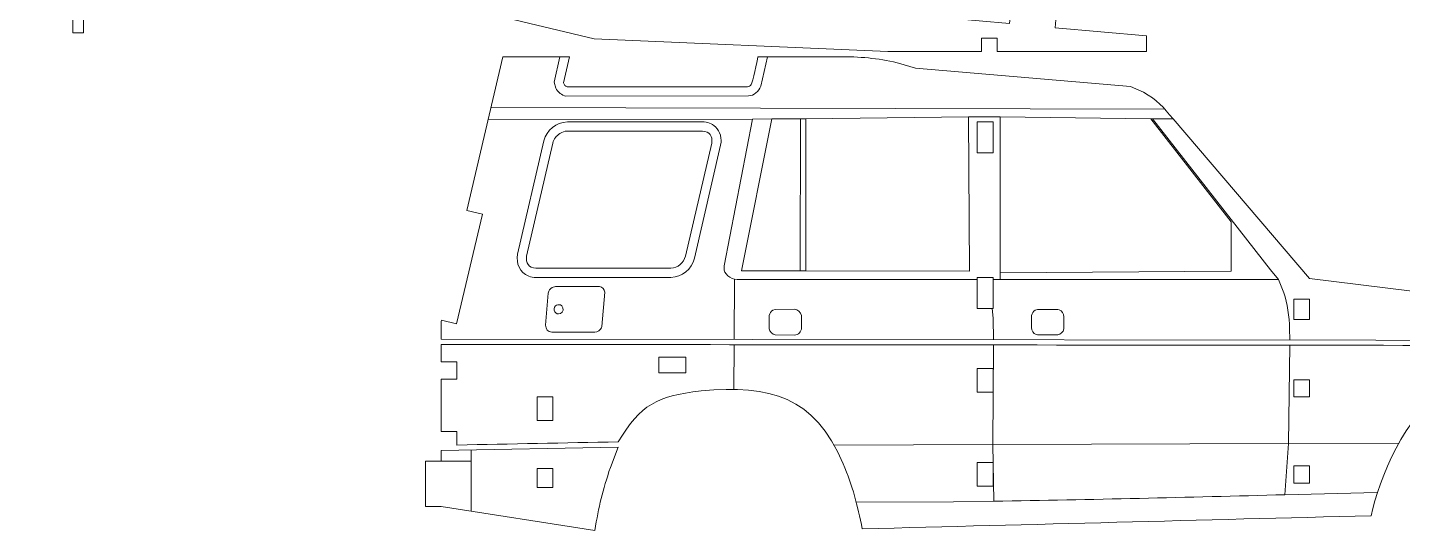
# Model space of a CAD drawing. Header units: millimetres. Extents: x -218 to 218, y -305 to 305.
# Drawn here: x -200 to 62.1, y 18.7 to 114.4 of the extents above; entities that cross this region are included whole.
import ezdxf

# ---------------------------------------------------------------- set-up
doc = ezdxf.new("R2010")
doc.units = ezdxf.units.MM
doc.header["$MEASUREMENT"] = 0
doc.layers.add('Camada 1', color=7, linetype='Continuous')

msp = doc.modelspace()

# ---------------------------------------------------------------- linework, layer by layer
at = {"layer": 'Camada 1', "lineweight": 9}
for points, knots in [([(-189.3158, 210.1731), (-189.3158, 210.1731), (-189.33, 197.2095), (-189.33, 197.2095), (-189.33, 197.2095), (-189.33, 197.2095), (-191.3314, 197.2084), (-191.3314, 197.2084), (-191.3314, 197.2084), (-191.3314, 197.2084), (-191.3314, 126.347), (-191.3314, 126.347), (-191.3314, 126.347), (-191.3314, 126.347), (-189.33, 126.3465), (-189.33, 126.3465), (-189.33, 126.3465), (-189.33, 126.3465), (-189.3158, 113.3828), (-189.3158, 113.3828), (-189.3158, 113.3828), (-189.3158, 113.3828), (-191.3228, 113.3828), (-191.3228, 113.3828), (-191.3228, 113.3828), (-191.3228, 113.3828), (-191.3226, 116.3829), (-191.3226, 116.3829), (-191.3226, 116.3829), (-191.3226, 116.3829), (-199.9695, 116.3828), (-199.9695, 116.3828), (-199.9695, 116.3828), (-199.9695, 116.3828), (-199.9695, 117.8828), (-199.9695, 117.8828), (-199.9695, 117.8828), (-199.9695, 117.8828), (-199.8127, 121.6339), (-199.8127, 121.6339), (-199.8127, 121.6339), (-199.8127, 121.6339), (-198.1387, 122.8396), (-198.1387, 122.8396), (-198.1387, 122.8396), (-198.1387, 122.8396), (-198.1387, 200.7163), (-198.1387, 200.7163), (-198.1387, 200.7163), (-198.1387, 200.7163), (-199.8127, 201.922), (-199.8127, 201.922), (-199.8127, 201.922), (-199.8127, 201.922), (-199.9695, 205.673), (-199.9695, 205.673), (-199.9695, 205.673), (-199.9695, 205.673), (-199.9695, 207.173), (-199.9695, 207.173), (-199.9695, 207.173), (-199.9695, 207.173), (-191.3226, 207.1732), (-191.3226, 207.1732), (-191.3226, 207.1732), (-191.3226, 207.1732), (-191.3228, 210.1732), (-191.3228, 210.1732), (-191.3228, 210.1732), (-191.3228, 210.1732), (-189.3158, 210.1731), (-189.3158, 210.1731)], [0, 0, 0, 0, 0.05263158, 0.05263158, 0.05263158, 0.05263158, 0.10526316, 0.10526316, 0.10526316, 0.10526316, 0.15789474, 0.15789474, 0.15789474, 0.15789474, 0.21052632, 0.21052632, 0.21052632, 0.21052632, 0.26315789, 0.26315789, 0.26315789, 0.26315789, 0.31578947, 0.31578947, 0.31578947, 0.31578947, 0.36842105, 0.36842105, 0.36842105, 0.36842105, 0.42105263, 0.42105263, 0.42105263, 0.42105263, 0.47368421, 0.47368421, 0.47368421, 0.47368421, 0.52631579, 0.52631579, 0.52631579, 0.52631579, 0.57894737, 0.57894737, 0.57894737, 0.57894737, 0.63157895, 0.63157895, 0.63157895, 0.63157895, 0.68421053, 0.68421053, 0.68421053, 0.68421053, 0.73684211, 0.73684211, 0.73684211, 0.73684211, 0.78947368, 0.78947368, 0.78947368, 0.78947368, 0.84210526, 0.84210526, 0.84210526, 0.84210526, 0.89473684, 0.89473684, 0.89473684, 0.89473684, 1, 1, 1, 1]), ([(-107.0126, 118.9728), (-107.0126, 118.9728), (-109.1031, 119.4673), (-109.1031, 119.4673), (-109.1031, 119.4673), (-109.1031, 119.4673), (-109.8007, 116.5184), (-109.8007, 116.5184), (-109.8007, 116.5184), (-109.8007, 116.5184), (-91.9592, 112.2974), (-91.9592, 112.2974), (-91.9592, 112.2974), (-91.9592, 112.2974), (-35.9911, 109.8467), (-35.9911, 109.8467), (-35.9911, 109.8467), (-35.9911, 109.8467), (-18.1285, 109.8467), (-18.1285, 109.8467), (-18.1285, 109.8467), (-18.1285, 109.8467), (-18.1285, 112.3763), (-18.1285, 112.3763), (-18.1285, 112.3763), (-18.1285, 112.3763), (-15.1285, 112.3763), (-15.1285, 112.3763), (-15.1285, 112.3763), (-15.1285, 112.3763), (-15.1285, 109.8467), (-15.1285, 109.8467), (-15.1285, 109.8467), (-15.1285, 109.8467), (13.3242, 109.8467), (13.3242, 109.8467), (13.3242, 109.8467), (13.3242, 109.8467), (13.3242, 112.8469), (13.3242, 112.8469), (13.3242, 112.8469), (13.3242, 112.8469), (-4.0696, 114.3933), (-4.0696, 114.3933), (-4.0696, 114.3933), (-4.0696, 114.3933), (-3.8039, 117.3815), (-3.8039, 117.3815), (-3.8039, 117.3815), (-3.8039, 117.3815), (-12.5008, 118.1547), (-12.5008, 118.1547), (-12.5008, 118.1547), (-12.5008, 118.1547), (-12.7664, 115.1664), (-12.7664, 115.1664), (-12.7664, 115.1664), (-12.7664, 115.1664), (-30.1602, 116.7128), (-30.1602, 116.7128), (-30.1602, 116.7128), (-30.1602, 116.7128), (-30.4155, 116.741), (-30.4155, 116.741), (-30.4155, 116.741), (-30.4155, 116.741), (-34.6418, 117.4829), (-34.6418, 117.4829), (-34.6418, 117.4829), (-34.6418, 117.4829), (-34.1215, 120.447), (-34.1215, 120.447), (-34.1215, 120.447), (-34.1215, 120.447), (-38.3478, 121.1888), (-38.3478, 121.1888), (-38.3478, 121.1888), (-38.3478, 121.1888), (-38.8682, 118.2247), (-38.8682, 118.2247), (-38.8682, 118.2247), (-38.8682, 118.2247), (-43.0944, 118.9664), (-43.0944, 118.9664), (-43.0944, 118.9664), (-43.0944, 118.9664), (-70.4879, 118.9692), (-70.4879, 118.9692), (-70.4879, 118.9692), (-70.4879, 118.9692), (-70.4876, 121.9692), (-70.4876, 121.9692), (-70.4876, 121.9692), (-70.4876, 121.9692), (-79.6188, 121.9702), (-79.6188, 121.9702), (-79.6188, 121.9702), (-79.6188, 121.9702), (-79.6192, 118.9701), (-79.6192, 118.9701), (-79.6192, 118.9701), (-79.6192, 118.9701), (-107.0126, 118.9728), (-107.0126, 118.9728)], [0, 0, 0, 0, 0.03703704, 0.03703704, 0.03703704, 0.03703704, 0.07407407, 0.07407407, 0.07407407, 0.07407407, 0.11111111, 0.11111111, 0.11111111, 0.11111111, 0.14814815, 0.14814815, 0.14814815, 0.14814815, 0.18518519, 0.18518519, 0.18518519, 0.18518519, 0.22222222, 0.22222222, 0.22222222, 0.22222222, 0.25925926, 0.25925926, 0.25925926, 0.25925926, 0.2962963, 0.2962963, 0.2962963, 0.2962963, 0.33333333, 0.33333333, 0.33333333, 0.33333333, 0.37037037, 0.37037037, 0.37037037, 0.37037037, 0.40740741, 0.40740741, 0.40740741, 0.40740741, 0.44444444, 0.44444444, 0.44444444, 0.44444444, 0.48148148, 0.48148148, 0.48148148, 0.48148148, 0.51851852, 0.51851852, 0.51851852, 0.51851852, 0.55555556, 0.55555556, 0.55555556, 0.55555556, 0.59259259, 0.59259259, 0.59259259, 0.59259259, 0.62962963, 0.62962963, 0.62962963, 0.62962963, 0.66666667, 0.66666667, 0.66666667, 0.66666667, 0.7037037, 0.7037037, 0.7037037, 0.7037037, 0.74074074, 0.74074074, 0.74074074, 0.74074074, 0.77777778, 0.77777778, 0.77777778, 0.77777778, 0.81481481, 0.81481481, 0.81481481, 0.81481481, 0.85185185, 0.85185185, 0.85185185, 0.85185185, 0.88888889, 0.88888889, 0.88888889, 0.88888889, 0.92592593, 0.92592593, 0.92592593, 0.92592593, 1, 1, 1, 1]), ([(-97.7789, 103.9185), (-97.7789, 103.9185), (-96.6664, 108.8467), (-96.6664, 108.8467), (-96.6664, 108.8467), (-96.6664, 108.8467), (-109.3573, 108.8467), (-109.3573, 108.8467), (-109.3573, 108.8467), (-109.3573, 108.8467), (-116.2498, 79.5685), (-116.2498, 79.5685), (-116.2498, 79.5685), (-116.2498, 79.5685), (-113.2617, 78.865), (-113.2617, 78.865), (-113.2617, 78.865), (-113.2617, 78.865), (-118.1685, 58.0157), (-118.1685, 58.0157), (-118.1685, 58.0157), (-118.1685, 58.0157), (-121.0624, 58.6969), (-121.0624, 58.6969), (-121.0624, 58.6969), (-121.1706, 58.237), (-121.108, 55.7514), (-121.108, 55.0912), (-121.108, 55.0912), (-121.108, 55.0912), (116.4741, 54.8519), (116.4741, 54.8519), (116.4741, 54.8519), (116.5754, 55.9661), (116.4489, 56.7971), (116.0199, 57.8305), (116.0199, 57.8305), (116.0199, 57.8305), (44.3803, 66.6141), (44.3803, 66.6141), (44.3803, 66.6141), (44.3803, 66.6141), (18.4189, 97.0192), (18.4189, 97.0192), (18.4189, 97.0192), (16.5092, 99.2558), (15.3648, 100.6695), (12.7218, 102.1059), (12.7218, 102.1059), (12.7218, 102.1059), (10.3055, 103.1652), (10.3055, 103.1652), (10.3055, 103.1652), (10.3055, 103.1652), (-30.7068, 106.6923), (-30.7068, 106.6923), (-30.7068, 106.6923), (-30.7068, 106.6923), (-32.845, 107.3466), (-32.845, 107.3466), (-32.845, 107.3466), (-36.5172, 108.3627), (-40.0858, 108.8211), (-43.8914, 108.8467), (-43.8914, 108.8467), (-43.8914, 108.8467), (-60.7321, 108.8467), (-60.7321, 108.8467), (-60.7321, 108.8467), (-60.9033, 108.1027), (-61.7903, 103.9286), (-62.0033, 103.5715), (-62.0033, 103.5715), (-62.164, 103.3022), (-62.436, 103.1716), (-62.7426, 103.148), (-62.7426, 103.148), (-62.7426, 103.148), (-97.0848, 103.1406), (-97.0848, 103.1406), (-97.0848, 103.1406), (-97.435, 103.1998), (-97.7071, 103.5205), (-97.7789, 103.9185)], [0, 0, 0, 0, 0.04545455, 0.04545455, 0.04545455, 0.04545455, 0.09090909, 0.09090909, 0.09090909, 0.09090909, 0.13636364, 0.13636364, 0.13636364, 0.13636364, 0.18181818, 0.18181818, 0.18181818, 0.18181818, 0.22727273, 0.22727273, 0.22727273, 0.22727273, 0.27272727, 0.27272727, 0.27272727, 0.27272727, 0.31818182, 0.31818182, 0.31818182, 0.31818182, 0.36363636, 0.36363636, 0.36363636, 0.36363636, 0.40909091, 0.40909091, 0.40909091, 0.40909091, 0.45454545, 0.45454545, 0.45454545, 0.45454545, 0.5, 0.5, 0.5, 0.5, 0.54545455, 0.54545455, 0.54545455, 0.54545455, 0.59090909, 0.59090909, 0.59090909, 0.59090909, 0.63636364, 0.63636364, 0.63636364, 0.63636364, 0.68181818, 0.68181818, 0.68181818, 0.68181818, 0.72727273, 0.72727273, 0.72727273, 0.72727273, 0.77272727, 0.77272727, 0.77272727, 0.77272727, 0.81818182, 0.81818182, 0.81818182, 0.81818182, 0.86363636, 0.86363636, 0.86363636, 0.86363636, 0.90909091, 0.90909091, 0.90909091, 0.90909091, 1, 1, 1, 1]), ([(-52.6389, 97.0693), (-52.6389, 97.0693), (-58.067, 97.0117), (-58.067, 97.0117), (-58.067, 97.0117), (-58.067, 97.0117), (-63.8725, 68.0962), (-63.8725, 68.0962), (-63.8725, 68.0962), (-63.8725, 68.0962), (-52.6819, 68.0793), (-52.6819, 68.0793), (-52.6819, 68.0793), (-52.6819, 68.0793), (-52.6389, 97.0693), (-52.6389, 97.0693)], [0, 0, 0, 0, 0.2, 0.2, 0.2, 0.2, 0.4, 0.4, 0.4, 0.4, 0.6, 0.6, 0.6, 0.6, 1, 1, 1, 1]), ([(-51.5818, 97.0676), (-51.5818, 97.0676), (-51.6246, 68.0777), (-51.6246, 68.0777), (-51.6246, 68.0777), (-51.6246, 68.0777), (-20.3858, 68.0309), (-20.3858, 68.0309), (-20.3858, 68.0309), (-20.3858, 68.0309), (-20.6266, 97.4098), (-20.6266, 97.4098), (-20.6266, 97.4098), (-20.6266, 97.4098), (-51.5818, 97.0676), (-51.5818, 97.0676)], [0, 0, 0, 0, 0.2, 0.2, 0.2, 0.2, 0.4, 0.4, 0.4, 0.4, 0.6, 0.6, 0.6, 0.6, 1, 1, 1, 1]), ([(29.4947, 68.0113), (29.4947, 68.0113), (29.492, 77.4296), (29.492, 77.4296), (29.492, 77.4296), (29.492, 77.4296), (14.1784, 97.0322), (14.1784, 97.0322), (14.1784, 97.0322), (14.1784, 97.0322), (-14.5788, 97.4448), (-14.5788, 97.4448), (-14.5788, 97.4448), (-14.5788, 97.4448), (-14.5719, 67.7226), (-14.5719, 67.7226), (-14.5719, 67.7226), (-14.5719, 67.7226), (29.4947, 68.0113), (29.4947, 68.0113)], [0, 0, 0, 0, 0.16666667, 0.16666667, 0.16666667, 0.16666667, 0.33333333, 0.33333333, 0.33333333, 0.33333333, 0.5, 0.5, 0.5, 0.5, 0.66666667, 0.66666667, 0.66666667, 0.66666667, 1, 1, 1, 1]), ([(-98.4924, 94.2508), (-99.2062, 93.766), (-99.6145, 93.2913), (-99.8562, 92.4261), (-99.8562, 92.4261), (-99.8562, 92.4261), (-104.834, 70.8746), (-104.834, 70.8746), (-104.834, 70.8746), (-105.055, 69.5785), (-104.4124, 68.6712), (-103.0756, 68.5886), (-103.0756, 68.5886), (-103.0756, 68.5886), (-77.3509, 68.5958), (-77.3509, 68.5958), (-77.3509, 68.5958), (-75.9881, 68.6757), (-74.9134, 69.5814), (-74.5364, 70.8831), (-74.5364, 70.8831), (-74.5364, 70.8831), (-69.5587, 92.4349), (-69.5587, 92.4349), (-69.5587, 92.4349), (-69.3377, 93.7309), (-69.9802, 94.638), (-71.317, 94.7206), (-71.317, 94.7206), (-71.317, 94.7206), (-97.0418, 94.7135), (-97.0418, 94.7135), (-97.0418, 94.7135), (-97.6774, 94.6586), (-97.9701, 94.5437), (-98.4924, 94.2508)], [0, 0, 0, 0, 0.1, 0.1, 0.1, 0.1, 0.2, 0.2, 0.2, 0.2, 0.3, 0.3, 0.3, 0.3, 0.4, 0.4, 0.4, 0.4, 0.5, 0.5, 0.5, 0.5, 0.6, 0.6, 0.6, 0.6, 0.7, 0.7, 0.7, 0.7, 0.8, 0.8, 0.8, 0.8, 1, 1, 1, 1]), ([(-18.928, 90.5605), (-18.928, 90.5605), (-18.928, 96.4901), (-18.928, 96.4901), (-18.928, 96.4901), (-18.928, 96.4901), (-15.9279, 96.4901), (-15.9279, 96.4901), (-15.9279, 96.4901), (-15.9279, 96.4901), (-15.9279, 90.5605), (-15.9279, 90.5605), (-15.9279, 90.5605), (-15.9279, 90.5605), (-18.928, 90.5605), (-18.928, 90.5605)], [0, 0, 0, 0, 0.2, 0.2, 0.2, 0.2, 0.4, 0.4, 0.4, 0.4, 0.6, 0.6, 0.6, 0.6, 1, 1, 1, 1]), ([(-18.928, 60.9126), (-18.928, 60.9126), (-15.9279, 60.9126), (-15.9279, 60.9126), (-15.9279, 60.9126), (-15.9279, 60.9126), (-15.9279, 66.8422), (-15.9279, 66.8422), (-15.9279, 66.8422), (-15.9279, 66.8422), (-18.928, 66.8422), (-18.928, 66.8422), (-18.928, 66.8422), (-18.928, 66.8422), (-18.928, 60.9126), (-18.928, 60.9126)], [0, 0, 0, 0, 0.2, 0.2, 0.2, 0.2, 0.4, 0.4, 0.4, 0.4, 0.6, 0.6, 0.6, 0.6, 1, 1, 1, 1]), ([(44.3803, 62.7132), (44.3803, 62.7132), (44.3803, 58.8167), (44.3803, 58.8167), (44.3803, 58.8167), (44.3803, 58.8167), (41.3803, 58.8167), (41.3803, 58.8167), (41.3803, 58.8167), (41.3803, 58.8167), (41.3803, 62.7132), (41.3803, 62.7132), (41.3803, 62.7132), (41.3803, 62.7132), (44.3803, 62.7132), (44.3803, 62.7132)], [0, 0, 0, 0, 0.2, 0.2, 0.2, 0.2, 0.4, 0.4, 0.4, 0.4, 0.6, 0.6, 0.6, 0.6, 1, 1, 1, 1]), ([(-71.5765, 45.2412), (-58.2699, 46.3913), (-50.0875, 44.2697), (-44.5078, 31.3772), (-44.5078, 31.3772), (-42.6052, 26.981), (-41.7929, 23.5863), (-40.8558, 18.9669), (-40.8558, 18.9669), (-8.5238, 19.8037), (23.8081, 20.6405), (56.1401, 21.4773), (56.1401, 21.4773), (57.671, 28.3746), (62.6693, 41.1145), (70.1231, 44.8014), (70.1231, 44.8014), (75.9085, 47.663), (90.9398, 48.4187), (97.3097, 43.434), (97.3097, 43.434), (98.2019, 42.7358), (99.2637, 41.5355), (100.0109, 40.6712), (100.0109, 40.6712), (104.4987, 40.6727), (108.9865, 40.6741), (113.4743, 40.6756), (113.4743, 40.6756), (113.4728, 45.0702), (113.4714, 49.4649), (113.4699, 53.8595), (113.4699, 53.8595), (35.2773, 53.9367), (-42.9154, 54.014), (-121.108, 54.0912), (-121.108, 54.0912), (-121.108, 52.9844), (-121.1081, 51.8777), (-121.1081, 50.7709), (-121.1081, 50.7709), (-120.1081, 50.7709), (-119.108, 50.7709), (-118.108, 50.7709), (-118.108, 50.7709), (-118.108, 49.6642), (-118.1081, 48.5573), (-118.1081, 47.4505), (-118.1081, 47.4505), (-119.1082, 47.4505), (-120.1082, 47.4505), (-121.1083, 47.4505), (-121.1083, 47.4505), (-121.1084, 44.1302), (-121.1085, 40.8098), (-121.1086, 37.4895), (-121.1086, 37.4895), (-120.1086, 37.4892), (-119.1085, 37.4888), (-118.1085, 37.4885), (-118.1085, 37.4885), (-118.1085, 36.6351), (-118.1085, 35.7818), (-118.1085, 34.9284), (-118.1085, 34.9284), (-107.868, 35.132), (-97.6276, 35.3357), (-87.3871, 35.5393), (-87.3871, 35.5393), (-82.9119, 42.7512), (-80.2488, 44.1325), (-71.5765, 45.2412)], [0, 0, 0, 0, 0.05263158, 0.05263158, 0.05263158, 0.05263158, 0.10526316, 0.10526316, 0.10526316, 0.10526316, 0.15789474, 0.15789474, 0.15789474, 0.15789474, 0.21052632, 0.21052632, 0.21052632, 0.21052632, 0.26315789, 0.26315789, 0.26315789, 0.26315789, 0.31578947, 0.31578947, 0.31578947, 0.31578947, 0.36842105, 0.36842105, 0.36842105, 0.36842105, 0.42105263, 0.42105263, 0.42105263, 0.42105263, 0.47368421, 0.47368421, 0.47368421, 0.47368421, 0.52631579, 0.52631579, 0.52631579, 0.52631579, 0.57894737, 0.57894737, 0.57894737, 0.57894737, 0.63157895, 0.63157895, 0.63157895, 0.63157895, 0.68421053, 0.68421053, 0.68421053, 0.68421053, 0.73684211, 0.73684211, 0.73684211, 0.73684211, 0.78947368, 0.78947368, 0.78947368, 0.78947368, 0.84210526, 0.84210526, 0.84210526, 0.84210526, 0.89473684, 0.89473684, 0.89473684, 0.89473684, 1, 1, 1, 1]), ([(-79.6208, 48.6704), (-79.6208, 49.6704), (-79.6208, 50.6705), (-79.6208, 51.6705), (-79.6208, 51.6705), (-77.9159, 51.6705), (-76.2112, 51.6705), (-74.5064, 51.6705), (-74.5064, 51.6705), (-74.5064, 50.6705), (-74.5064, 49.6704), (-74.5064, 48.6704), (-74.5064, 48.6704), (-76.2112, 48.6704), (-77.9159, 48.6704), (-79.6208, 48.6704)], [0, 0, 0, 0, 0.2, 0.2, 0.2, 0.2, 0.4, 0.4, 0.4, 0.4, 0.6, 0.6, 0.6, 0.6, 1, 1, 1, 1]), ([(-18.9231, 49.5033), (-17.9231, 49.5033), (-16.9231, 49.5033), (-15.9231, 49.5033), (-15.9231, 49.5033), (-15.9231, 48.0092), (-15.9231, 46.5149), (-15.9231, 45.0207), (-15.9231, 45.0207), (-16.9231, 45.0207), (-17.9231, 45.0207), (-18.9231, 45.0207), (-18.9231, 45.0207), (-18.9231, 46.5149), (-18.9231, 48.0092), (-18.9231, 49.5033)], [0, 0, 0, 0, 0.2, 0.2, 0.2, 0.2, 0.4, 0.4, 0.4, 0.4, 0.6, 0.6, 0.6, 0.6, 1, 1, 1, 1]), ([(44.3824, 47.3635), (43.3824, 47.3635), (42.3823, 47.3635), (41.3823, 47.3635), (41.3823, 47.3635), (41.3823, 46.2702), (41.3823, 45.1768), (41.3823, 44.0835), (41.3823, 44.0835), (42.3823, 44.0835), (43.3824, 44.0835), (44.3824, 44.0835), (44.3824, 44.0835), (44.3824, 45.1768), (44.3824, 46.2702), (44.3824, 47.3635)], [0, 0, 0, 0, 0.2, 0.2, 0.2, 0.2, 0.4, 0.4, 0.4, 0.4, 0.6, 0.6, 0.6, 0.6, 1, 1, 1, 1]), ([(-99.8074, 44.1211), (-100.8074, 44.1211), (-101.8072, 44.1211), (-102.8072, 44.1211), (-102.8072, 44.1211), (-102.8072, 42.6047), (-102.8072, 41.0883), (-102.8072, 39.5719), (-102.8072, 39.5719), (-101.8072, 39.5719), (-100.8074, 39.5719), (-99.8074, 39.5719), (-99.8074, 39.5719), (-99.8074, 41.0883), (-99.8074, 42.6047), (-99.8074, 44.1211)], [0, 0, 0, 0, 0.2, 0.2, 0.2, 0.2, 0.4, 0.4, 0.4, 0.4, 0.6, 0.6, 0.6, 0.6, 1, 1, 1, 1]), ([(-88.8602, 30.6789), (-90.3421, 26.2681), (-91.0903, 23.2549), (-91.8439, 18.6633), (-91.8439, 18.6633), (-91.8439, 18.6633), (-121.1068, 23.2347), (-121.1068, 23.2347), (-121.1068, 23.2347), (-121.1068, 23.2347), (-124.1077, 23.2347), (-124.1077, 23.2347), (-124.1077, 23.2347), (-124.1077, 23.2347), (-124.1068, 31.8811), (-124.1068, 31.8811), (-124.1068, 31.8811), (-124.1068, 31.8811), (-121.1068, 31.8811), (-121.1068, 31.8811), (-121.1068, 31.8811), (-121.1068, 31.8811), (-121.1068, 33.8699), (-121.1068, 33.8699), (-121.1068, 33.8699), (-121.1068, 33.8699), (-87.3871, 34.5393), (-87.3871, 34.5393), (-87.3871, 34.5393), (-87.3871, 34.5393), (-88.8602, 30.6789), (-88.8602, 30.6789)], [0, 0, 0, 0, 0.11111111, 0.11111111, 0.11111111, 0.11111111, 0.22222222, 0.22222222, 0.22222222, 0.22222222, 0.33333333, 0.33333333, 0.33333333, 0.33333333, 0.44444444, 0.44444444, 0.44444444, 0.44444444, 0.55555556, 0.55555556, 0.55555556, 0.55555556, 0.66666667, 0.66666667, 0.66666667, 0.66666667, 0.77777778, 0.77777778, 0.77777778, 0.77777778, 1, 1, 1, 1]), ([(-15.9231, 31.5734), (-15.9231, 30.0792), (-15.9231, 28.585), (-15.9231, 27.0909), (-15.9231, 27.0909), (-16.9231, 27.0909), (-17.9231, 27.0909), (-18.9231, 27.0909), (-18.9231, 27.0909), (-18.9231, 28.585), (-18.9231, 30.0792), (-18.9231, 31.5734), (-18.9231, 31.5734), (-17.9231, 31.5734), (-16.9231, 31.5734), (-15.9231, 31.5734)], [0, 0, 0, 0, 0.2, 0.2, 0.2, 0.2, 0.4, 0.4, 0.4, 0.4, 0.6, 0.6, 0.6, 0.6, 1, 1, 1, 1]), ([(-102.8071, 26.8506), (-102.8071, 26.8506), (-102.807, 30.4664), (-102.807, 30.4664), (-102.807, 30.4664), (-102.807, 30.4664), (-99.8074, 30.4664), (-99.8074, 30.4664), (-99.8074, 30.4664), (-99.8074, 30.4664), (-99.8074, 26.8506), (-99.8074, 26.8506), (-99.8074, 26.8506), (-99.8074, 26.8506), (-102.8071, 26.8506), (-102.8071, 26.8506)], [0, 0, 0, 0, 0.2, 0.2, 0.2, 0.2, 0.4, 0.4, 0.4, 0.4, 0.6, 0.6, 0.6, 0.6, 1, 1, 1, 1]), ([(41.3823, 30.9632), (41.3823, 29.8698), (41.3823, 28.7765), (41.3823, 27.6831), (41.3823, 27.6831), (42.3823, 27.6831), (43.3824, 27.6831), (44.3824, 27.6831), (44.3824, 27.6831), (44.3824, 28.7765), (44.3824, 29.8698), (44.3824, 30.9632), (44.3824, 30.9632), (43.3824, 30.9632), (42.3823, 30.9632), (41.3823, 30.9632)], [0, 0, 0, 0, 0.2, 0.2, 0.2, 0.2, 0.4, 0.4, 0.4, 0.4, 0.6, 0.6, 0.6, 0.6, 1, 1, 1, 1])]:
    msp.add_open_spline(points, degree=3, knots=knots, dxfattribs=at)
at = {"layer": 'Camada 1', "color": 142, "lineweight": 9}
for points, knots in [([(-98.471, 108.8467), (-98.471, 108.8467), (-99.5577, 104.0435), (-99.5577, 104.0435), (-99.5577, 104.0435), (-99.5577, 104.0435), (-99.2821, 102.8653), (-99.2821, 102.8653), (-99.2821, 102.8653), (-98.9136, 102.143), (-98.1031, 101.4889), (-97.3344, 101.3827), (-97.3344, 101.3827), (-97.3344, 101.3827), (-62.5445, 101.3902), (-62.5445, 101.3902), (-62.5445, 101.3902), (-61.5403, 101.4584), (-60.5099, 102.2759), (-60.2176, 103.2431), (-60.2176, 103.2431), (-60.2176, 103.2431), (-58.9284, 108.8467), (-58.9284, 108.8467)], [0, 0, 0, 0, 0.14285714, 0.14285714, 0.14285714, 0.14285714, 0.28571429, 0.28571429, 0.28571429, 0.28571429, 0.42857143, 0.42857143, 0.42857143, 0.42857143, 0.57142857, 0.57142857, 0.57142857, 0.57142857, 0.71428571, 0.71428571, 0.71428571, 0.71428571, 1, 1, 1, 1]), ([(-65.288, 55.0346), (-65.288, 55.0346), (-65.2033, 66.4932), (-65.2033, 66.4932), (-65.2033, 66.4932), (-65.8394, 66.7288), (-66.3502, 66.8994), (-66.8047, 67.5054), (-66.8047, 67.5054), (-67.1679, 67.9894), (-67.2535, 68.483), (-67.1768, 69.0688), (-67.1768, 69.0688), (-67.1768, 69.0688), (-61.7556, 97.0064), (-61.7556, 97.0064), (-61.7556, 97.0064), (-61.7556, 97.0064), (-112.1616, 96.9342), (-112.1616, 96.9342)], [0, 0, 0, 0, 0.16666667, 0.16666667, 0.16666667, 0.16666667, 0.33333333, 0.33333333, 0.33333333, 0.33333333, 0.5, 0.5, 0.5, 0.5, 0.66666667, 0.66666667, 0.66666667, 0.66666667, 1, 1, 1, 1]), ([(18.4189, 97.0192), (18.4189, 97.0192), (14.4919, 97.0311), (14.4919, 97.0311), (14.4919, 97.0311), (14.4919, 97.0311), (36.9544, 68.2771), (36.9544, 68.2771), (36.9544, 68.2771), (36.9544, 68.2771), (38.4635, 66.4522), (38.4635, 66.4522), (38.4635, 66.4522), (38.4635, 66.4522), (39.5168, 63.9391), (39.5168, 63.9391), (39.5168, 63.9391), (40.1418, 61.9757), (40.5269, 59.2359), (40.601, 57.1692), (40.601, 57.1692), (40.601, 57.1692), (40.6234, 54.9236), (40.6234, 54.9236)], [0, 0, 0, 0, 0.14285714, 0.14285714, 0.14285714, 0.14285714, 0.28571429, 0.28571429, 0.28571429, 0.28571429, 0.42857143, 0.42857143, 0.42857143, 0.42857143, 0.57142857, 0.57142857, 0.57142857, 0.57142857, 0.71428571, 0.71428571, 0.71428571, 0.71428571, 1, 1, 1, 1]), ([(-67.8717, 93.9039), (-68.159, 94.5389), (-68.3086, 95.0122), (-68.836, 95.5089), (-68.836, 95.5089), (-69.533, 96.1652), (-70.3844, 96.4332), (-71.3176, 96.4785), (-71.3176, 96.4785), (-71.3176, 96.4785), (-97.0422, 96.4713), (-97.0422, 96.4713), (-97.0422, 96.4713), (-99.271, 96.3473), (-100.9549, 94.9568), (-101.569, 92.8218), (-101.569, 92.8218), (-101.569, 92.8218), (-106.5467, 71.27), (-106.5467, 71.27), (-106.5467, 71.27), (-106.8613, 69.4774), (-106.1987, 67.7965), (-104.4376, 67.0855), (-104.4376, 67.0855), (-104.0119, 66.9136), (-103.5304, 66.8528), (-103.0751, 66.8307), (-103.0751, 66.8307), (-103.0751, 66.8307), (-77.3505, 66.838), (-77.3505, 66.838), (-77.3505, 66.838), (-75.1216, 66.962), (-73.4378, 68.3523), (-72.8237, 70.4875), (-72.8237, 70.4875), (-72.8237, 70.4875), (-67.8459, 92.0391), (-67.8459, 92.0391), (-67.8459, 92.0391), (-67.6908, 92.8925), (-67.771, 93.0365), (-67.8717, 93.9039)], [0, 0, 0, 0, 0.08333333, 0.08333333, 0.08333333, 0.08333333, 0.16666667, 0.16666667, 0.16666667, 0.16666667, 0.25, 0.25, 0.25, 0.25, 0.33333333, 0.33333333, 0.33333333, 0.33333333, 0.41666667, 0.41666667, 0.41666667, 0.41666667, 0.5, 0.5, 0.5, 0.5, 0.58333333, 0.58333333, 0.58333333, 0.58333333, 0.66666667, 0.66666667, 0.66666667, 0.66666667, 0.75, 0.75, 0.75, 0.75, 0.83333333, 0.83333333, 0.83333333, 0.83333333, 1, 1, 1, 1]), ([(-65.2033, 66.4932), (-65.2033, 66.4932), (-64.7107, 66.4219), (-64.7107, 66.4219), (-64.7107, 66.4219), (-64.7107, 66.4219), (-18.928, 66.4349), (-18.928, 66.4349)], [0, 0, 0, 0, 0.33333333, 0.33333333, 0.33333333, 0.33333333, 1, 1, 1, 1]), ([(-99.9689, 64.9405), (-100.3828, 64.615), (-100.598, 64.4312), (-100.7028, 63.8256), (-100.7028, 63.8256), (-100.7028, 63.8256), (-101.2176, 57.7623), (-101.2176, 57.7623), (-101.2176, 57.7623), (-101.2124, 56.9837), (-100.7859, 56.5001), (-99.9947, 56.4271), (-99.9947, 56.4271), (-99.9947, 56.4271), (-91.8518, 56.4271), (-91.8518, 56.4271), (-91.8518, 56.4271), (-91.2741, 56.4776), (-90.8373, 56.7354), (-90.5689, 57.2679), (-90.5689, 57.2679), (-90.5689, 57.2679), (-90.4904, 57.4865), (-90.4904, 57.4865), (-90.4904, 57.4865), (-90.4904, 57.4865), (-89.9368, 64.0189), (-89.9368, 64.0189), (-89.9368, 64.0189), (-89.9879, 64.5328), (-90.4172, 64.9997), (-90.9217, 65.095), (-90.9217, 65.095), (-90.9217, 65.095), (-99.3009, 65.1169), (-99.3009, 65.1169), (-99.3009, 65.1169), (-99.3009, 65.1169), (-99.9689, 64.9405), (-99.9689, 64.9405)], [0, 0, 0, 0, 0.09090909, 0.09090909, 0.09090909, 0.09090909, 0.18181818, 0.18181818, 0.18181818, 0.18181818, 0.27272727, 0.27272727, 0.27272727, 0.27272727, 0.36363636, 0.36363636, 0.36363636, 0.36363636, 0.45454545, 0.45454545, 0.45454545, 0.45454545, 0.54545455, 0.54545455, 0.54545455, 0.54545455, 0.63636364, 0.63636364, 0.63636364, 0.63636364, 0.72727273, 0.72727273, 0.72727273, 0.72727273, 0.81818182, 0.81818182, 0.81818182, 0.81818182, 1, 1, 1, 1]), ([(-98.386, 61.5951), (-98.6864, 61.6479), (-99.0433, 61.7033), (-99.334, 61.4328), (-99.334, 61.4328), (-100.0027, 60.8105), (-99.3477, 59.5786), (-98.386, 59.9489), (-98.386, 59.9489), (-97.8162, 60.1683), (-97.6918, 61.0273), (-98.1274, 61.4328), (-98.1274, 61.4328), (-98.1274, 61.4328), (-98.386, 61.5951), (-98.386, 61.5951)], [0, 0, 0, 0, 0.2, 0.2, 0.2, 0.2, 0.4, 0.4, 0.4, 0.4, 0.6, 0.6, 0.6, 0.6, 1, 1, 1, 1]), ([(-57.8949, 60.5832), (-58.2227, 60.3511), (-58.5067, 60.004), (-58.5775, 59.6109), (-58.5775, 59.6109), (-58.5775, 59.6109), (-58.5775, 57.036), (-58.5775, 57.036), (-58.5775, 57.036), (-58.5073, 56.5184), (-57.954, 55.9643), (-57.4335, 55.892), (-57.4335, 55.892), (-57.4335, 55.892), (-53.8376, 55.8689), (-53.8376, 55.8689), (-53.8376, 55.8689), (-52.9971, 55.9415), (-52.4869, 56.4496), (-52.4157, 57.2907), (-52.4157, 57.2907), (-52.4157, 57.2907), (-52.4388, 59.6109), (-52.4388, 59.6109), (-52.4388, 59.6109), (-52.5615, 60.2735), (-53.1317, 60.7171), (-53.8376, 60.7781), (-53.8376, 60.7781), (-53.8376, 60.7781), (-57.4335, 60.755), (-57.4335, 60.755), (-57.4335, 60.755), (-57.4335, 60.755), (-57.8949, 60.5832), (-57.8949, 60.5832)], [0, 0, 0, 0, 0.1, 0.1, 0.1, 0.1, 0.2, 0.2, 0.2, 0.2, 0.3, 0.3, 0.3, 0.3, 0.4, 0.4, 0.4, 0.4, 0.5, 0.5, 0.5, 0.5, 0.6, 0.6, 0.6, 0.6, 0.7, 0.7, 0.7, 0.7, 0.8, 0.8, 0.8, 0.8, 1, 1, 1, 1]), ([(-15.8264, 54.9829), (-15.8264, 54.9829), (-15.9251, 59.0666), (-15.9251, 59.0666), (-15.9251, 59.0666), (-15.9251, 59.0666), (-16.0878, 60.9126), (-16.0878, 60.9126)], [0, 0, 0, 0, 0.33333333, 0.33333333, 0.33333333, 0.33333333, 1, 1, 1, 1]), ([(-7.8976, 60.5832), (-8.2267, 60.3502), (-8.5069, 60.0074), (-8.5804, 59.6109), (-8.5804, 59.6109), (-8.5804, 59.6109), (-8.6033, 57.2907), (-8.6033, 57.2907), (-8.6033, 57.2907), (-8.5511, 56.6737), (-8.2653, 56.2072), (-7.6763, 55.9583), (-7.6763, 55.9583), (-7.6763, 55.9583), (-7.4362, 55.892), (-7.4362, 55.892), (-7.4362, 55.892), (-7.4362, 55.892), (-3.5857, 55.892), (-3.5857, 55.892), (-3.5857, 55.892), (-3.057, 55.9872), (-2.5472, 56.4661), (-2.4416, 57.036), (-2.4416, 57.036), (-2.4416, 57.036), (-2.4186, 59.3562), (-2.4186, 59.3562), (-2.4186, 59.3562), (-2.4713, 59.9785), (-2.7648, 60.4433), (-3.3456, 60.6887), (-3.3456, 60.6887), (-3.3456, 60.6887), (-3.5857, 60.755), (-3.5857, 60.755), (-3.5857, 60.755), (-3.5857, 60.755), (-7.4362, 60.755), (-7.4362, 60.755), (-7.4362, 60.755), (-7.4362, 60.755), (-7.8976, 60.5832), (-7.8976, 60.5832)], [0, 0, 0, 0, 0.08333333, 0.08333333, 0.08333333, 0.08333333, 0.16666667, 0.16666667, 0.16666667, 0.16666667, 0.25, 0.25, 0.25, 0.25, 0.33333333, 0.33333333, 0.33333333, 0.33333333, 0.41666667, 0.41666667, 0.41666667, 0.41666667, 0.5, 0.5, 0.5, 0.5, 0.58333333, 0.58333333, 0.58333333, 0.58333333, 0.66666667, 0.66666667, 0.66666667, 0.66666667, 0.75, 0.75, 0.75, 0.75, 0.83333333, 0.83333333, 0.83333333, 0.83333333, 1, 1, 1, 1]), ([(-15.8248, 53.983), (-15.8248, 53.983), (-15.94, 35.0341), (-15.94, 35.0341), (-15.94, 35.0341), (-15.94, 35.0341), (-46.1868, 34.9323), (-46.1868, 34.9323)], [0, 0, 0, 0, 0.33333333, 0.33333333, 0.33333333, 0.33333333, 1, 1, 1, 1]), ([(40.6255, 53.9237), (40.6255, 53.9237), (40.3605, 35.2097), (40.3605, 35.2097), (40.3605, 35.2097), (40.3605, 35.2097), (-15.94, 35.0341), (-15.94, 35.0341), (-15.94, 35.0341), (-15.94, 35.0341), (-15.7761, 24.2378), (-15.7761, 24.2378), (-15.7761, 24.2378), (2.7826, 24.5193), (21.1553, 24.9884), (39.7112, 25.4655)], [0, 0, 0, 0, 0.2, 0.2, 0.2, 0.2, 0.4, 0.4, 0.4, 0.4, 0.6, 0.6, 0.6, 0.6, 1, 1, 1, 1]), ([(61.4068, 35.2772), (61.4068, 35.2772), (40.3605, 35.2097), (40.3605, 35.2097), (40.3605, 35.2097), (40.3605, 35.2097), (39.7112, 25.4655), (39.7112, 25.4655), (39.7112, 25.4655), (39.7112, 25.4655), (57.3005, 25.9179), (57.3005, 25.9179)], [0, 0, 0, 0, 0.25, 0.25, 0.25, 0.25, 0.5, 0.5, 0.5, 0.5, 1, 1, 1, 1]), ([(-121.1068, 31.8811), (-121.1068, 31.8811), (-115.4068, 31.8811), (-115.4068, 31.8811), (-115.4068, 31.8811), (-115.4068, 31.8811), (-115.4068, 33.9831), (-115.4068, 33.9831)], [0, 0, 0, 0, 0.33333333, 0.33333333, 0.33333333, 0.33333333, 1, 1, 1, 1]), ([(-41.9831, 24.0309), (-41.9831, 24.0309), (-23.4939, 24.1206), (-23.4939, 24.1206), (-23.4939, 24.1206), (-23.4939, 24.1206), (-15.7761, 24.2378), (-15.7761, 24.2378)], [0, 0, 0, 0, 0.33333333, 0.33333333, 0.33333333, 0.33333333, 1, 1, 1, 1])]:
    msp.add_open_spline(points, degree=3, knots=knots, dxfattribs=at)
for points in [[(16.853, 98.8531), (16.853, 98.8531), (-111.628, 99.2016), (-111.628, 99.2016)], [(-58.067, 97.0117), (-58.067, 97.0117), (-61.7556, 97.0064), (-61.7556, 97.0064)], [(-51.5818, 97.0676), (-51.5818, 97.0676), (-52.6389, 97.0693), (-52.6389, 97.0693)], [(-14.5788, 97.4448), (-14.5788, 97.4448), (-20.6266, 97.4098), (-20.6266, 97.4098)], [(14.4919, 97.0311), (14.4919, 97.0311), (14.1784, 97.0322), (14.1784, 97.0322)], [(-51.6246, 68.0777), (-51.6246, 68.0777), (-52.6819, 68.0793), (-52.6819, 68.0793)], [(-15.9279, 66.436), (-15.9279, 66.436), (38.4635, 66.4522), (38.4635, 66.4522)], [(-14.5715, 66.4365), (-14.5715, 66.4365), (-14.5719, 67.7226), (-14.5719, 67.7226)], [(-65.3566, 45.5553), (-65.3566, 45.5553), (-65.2866, 54.0347), (-65.2866, 54.0347)], [(-115.4068, 31.8811), (-115.4068, 31.8811), (-115.4068, 22.3442), (-115.4068, 22.3442)]]:
    msp.add_open_spline(points, degree=3, dxfattribs=at)

doc.saveas('drawing.dxf')
